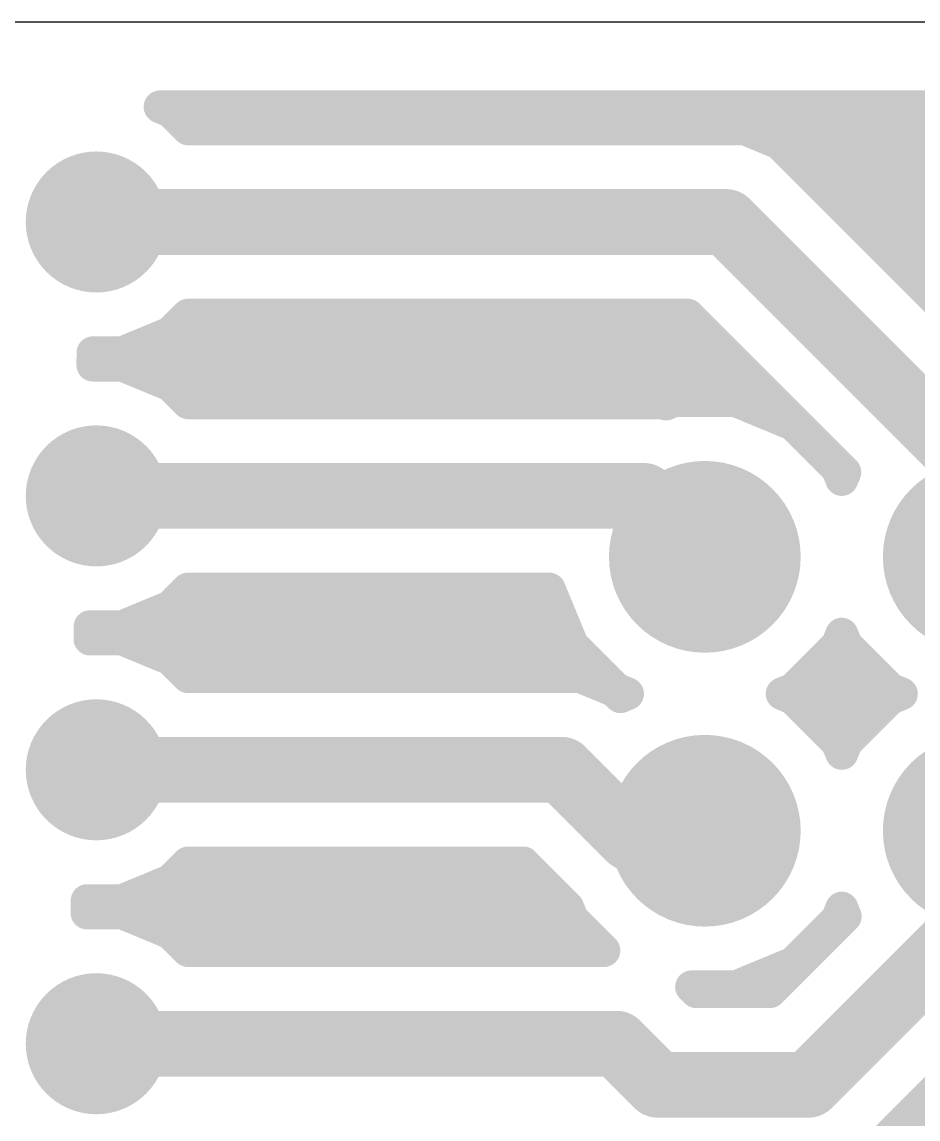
# Model space of a CAD drawing. Extents: x 0 to 68, y -7.3 to 12.7.
# Drawn here: x 51.51 to 59.82, y 2.48 to 12.65 of the extents above; entities that cross this region are included whole.
import ezdxf

# ---------------------------------------------------------------- set-up
doc = ezdxf.new("R2010")
doc.units = 0
for name, color, linetype in [('16', 175, 'CONTINUOUS'), ('17', 82, 'CONTINUOUS'), ('20', 7, 'CONTINUOUS')]:
    doc.layers.add(name, color=color, linetype=linetype)

# ---------------------------------------------------------------- blocks, each defined once
blk = doc.blocks.new('ROUNDP')
at = {"const_width": 0.5}
blk.add_lwpolyline([(0, -0.25, 1), (0, 0.25, 1), (0, -0.25)], format="xyb", dxfattribs=at)

msp = doc.modelspace()

# ---------------------------------------------------------------- linework, layer by layer
at = {"layer": '16'}
for points, const_width in [([(52.884, 11.8232), (52.7888, 11.8626)], 0.3048), ([(52.7888, 11.8626), (67.2126, 11.8626)], 0.3048), ([(53.0486, 11.6586), (52.884, 11.8232)], 0.3048), ([(58.2108, 11.6586), (53.0486, 11.6586)], 0.3048), ([(58.5282, 11.5271), (58.2108, 11.6586)], 0.3048), ([(58.3947, 11.5824), (67.2126, 11.5824)], 0.3048), ([(60.9412, 9.1141), (58.5282, 11.5271)], 0.3048), ([(58.7777, 11.2776), (67.2126, 11.2776)], 0.3048), ([(58.039, 10.795), (52.197, 10.795)], 0.6096), ([(60.452, 8.382), (58.039, 10.795)], 0.6096), ([(59.0825, 10.9728), (67.2126, 10.9728)], 0.3048), ([(59.3873, 10.668), (67.2126, 10.668)], 0.3048), ([(59.6921, 10.3632), (67.2126, 10.3632)], 0.3048), ([(52.884, 9.7668), (53.0486, 9.9314)], 0.3048), ([(53.0486, 9.9314), (57.6813, 9.9314)], 0.3048), ([(57.6813, 9.9314), (59.138, 8.4747)], 0.3048), ([(52.4382, 9.5822), (52.884, 9.7668)], 0.3048), ([(52.852, 9.7536), (57.8591, 9.7536)], 0.3048), ([(52.1653, 9.4678), (52.1665, 9.5822)], 0.3048), ([(52.1665, 9.5822), (52.4382, 9.5822)], 0.3048), ([(52.4382, 9.4678), (52.1653, 9.4678)], 0.3048), ([(52.884, 9.2832), (52.4382, 9.4678)], 0.3048), ([(52.4841, 9.4488), (58.1639, 9.4488)], 0.3048), ([(53.0486, 9.1186), (52.884, 9.2832)], 0.3048), ([(53.0232, 9.144), (58.4687, 9.144)], 0.3048), ([(57.4488, 9.1186), (53.0486, 9.1186)], 0.3048), ([(57.4772, 9.1068), (57.4488, 9.1186)], 0.3048), ([(57.552, 9.1378), (57.4772, 9.1068)], 0.3048), ([(58.128, 9.1378), (57.552, 9.1378)], 0.3048), ([(58.6601, 8.9174), (58.128, 9.1378)], 0.3048), ([(59.0674, 8.5101), (58.6601, 8.9174)], 0.3048), ([(58.7383, 8.8392), (58.7735, 8.8392)], 0.3048), ([(59.0431, 8.5344), (59.0783, 8.5344)], 0.3048), ([(59.11, 8.4072), (59.0674, 8.5101)], 0.3048), ([(57.277, 8.255), (52.197, 8.255)], 0.6096), ([(57.785, 7.747), (57.277, 8.255)], 0.6096), ([(59.138, 8.4747), (59.11, 8.4072)], 0.3048), ([(57.785, 7.747), (57.84, 7.69)], 0.6096), ([(52.884, 7.2268), (53.0486, 7.3914)], 0.3048), ([(53.0486, 7.3914), (56.3966, 7.3914)], 0.3048), ([(56.3966, 7.3914), (56.6126, 6.8699)], 0.3048), ([(52.9724, 7.3152), (56.4282, 7.3152)], 0.3048), ([(52.4382, 7.0422), (52.884, 7.2268)], 0.3048), ([(52.1383, 6.9278), (52.1395, 7.0422)], 0.3048), ([(52.1392, 7.0104), (56.5544, 7.0104)], 0.3048), ([(52.1395, 7.0422), (52.4382, 7.0422)], 0.3048), ([(59.0674, 6.8699), (59.11, 6.9728)], 0.3048), ([(59.11, 6.9728), (59.1526, 6.8699)], 0.3048), ([(52.4382, 6.9278), (52.1383, 6.9278)], 0.3048), ([(52.884, 6.7432), (52.4382, 6.9278)], 0.3048), ([(56.6126, 6.8699), (57.0199, 6.4626)], 0.3048), ([(58.6601, 6.4626), (59.0674, 6.8699)], 0.3048), ([(59.1526, 6.8699), (59.5599, 6.4626)], 0.3048), ([(53.0486, 6.5786), (52.884, 6.7432)], 0.3048), ([(52.9216, 6.7056), (56.7769, 6.7056)], 0.3048), ([(58.9031, 6.7056), (59.3169, 6.7056)], 0.3048), ([(56.6868, 6.5786), (53.0486, 6.5786)], 0.3048), ([(57.0042, 6.4471), (56.6868, 6.5786)], 0.3048), ([(57.0199, 6.4626), (57.1228, 6.42)], 0.3048), ([(58.5572, 6.42), (58.6601, 6.4626)], 0.3048), ([(59.5599, 6.4626), (59.6628, 6.42)], 0.3048), ([(57.0581, 6.3932), (57.0042, 6.4471)], 0.3048), ([(57.0505, 6.4008), (57.0764, 6.4008)], 0.3048), ([(57.1228, 6.42), (57.0581, 6.3932)], 0.3048), ([(58.6601, 6.3774), (58.5572, 6.42)], 0.3048), ([(58.6036, 6.4008), (59.6164, 6.4008)], 0.3048), ([(59.0674, 5.9701), (58.6601, 6.3774)], 0.3048), ([(59.5599, 6.3774), (59.1526, 5.9701)], 0.3048), ([(59.6628, 6.42), (59.5599, 6.3774)], 0.3048), ([(58.9415, 6.096), (59.2785, 6.096)], 0.3048), ([(59.11, 5.8672), (59.0674, 5.9701)], 0.3048), ([(59.1526, 5.9701), (59.11, 5.8672)], 0.3048), ([(56.515, 5.715), (52.197, 5.715)], 0.6096), ([(57.15, 5.08), (56.515, 5.715)], 0.6096), ([(57.785, 5.08), (57.84, 5.15)], 0.6096), ([(57.785, 5.08), (57.15, 5.08)], 0.6096), ([(52.884, 4.6868), (53.0486, 4.8514)], 0.3048), ([(53.0486, 4.8514), (56.1573, 4.8514)], 0.3048), ([(56.1573, 4.8514), (56.4179, 4.5908)], 0.3048), ([(52.4382, 4.5022), (52.884, 4.6868)], 0.3048), ([(52.6068, 4.572), (56.4367, 4.572)], 0.3048), ([(56.4179, 4.5908), (56.5658, 4.4429)], 0.3048), ([(60.452, 4.445), (58.801, 2.794)], 0.6096), ([(52.1113, 4.3878), (52.1125, 4.5022)], 0.3048), ([(52.1125, 4.5022), (52.4382, 4.5022)], 0.3048), ([(56.5658, 4.4429), (56.6126, 4.3299)], 0.3048), ([(59.0674, 4.3299), (59.11, 4.4328)], 0.3048), ([(59.11, 4.4328), (59.1418, 4.3561)], 0.3048), ([(52.4382, 4.3878), (52.1113, 4.3878)], 0.3048), ([(52.884, 4.2032), (52.4382, 4.3878)], 0.3048), ([(56.6126, 4.3299), (56.9039, 4.0386)], 0.3048), ([(59.1418, 4.3561), (58.4433, 3.6576)], 0.3048), ([(58.6601, 3.9226), (59.0674, 4.3299)], 0.3048), ([(52.7294, 4.2672), (56.6753, 4.2672)], 0.3048), ([(59.0047, 4.2672), (59.0529, 4.2672)], 0.3048), ([(53.0486, 4.0386), (52.884, 4.2032)], 0.3048), ([(56.9039, 4.0386), (53.0486, 4.0386)], 0.3048), ([(58.128, 3.7022), (58.6601, 3.9226)], 0.3048), ([(58.6999, 3.9624), (58.7481, 3.9624)], 0.3048), ([(57.7617, 3.6576), (57.7171, 3.7022)], 0.3048), ([(57.7171, 3.7022), (58.128, 3.7022)], 0.3048), ([(58.4433, 3.6576), (57.7617, 3.6576)], 0.3048), ([(57.7617, 3.6576), (58.4433, 3.6576)], 0.3048), ([(59.2902, 2.0619), (60.9412, 3.7129)], 0.3048), ([(57.023, 3.175), (52.197, 3.175)], 0.6096), ([(57.404, 2.794), (57.023, 3.175)], 0.6096), ([(58.801, 2.794), (57.404, 2.794)], 0.6096), ([(59.6667, 2.4384), (67.2126, 2.4384)], 0.3048)]:
    msp.add_lwpolyline(points, dxfattribs=dict(at, const_width=const_width))
for points, const_width in [([(52.8179, 11.933, 1), (52.7596, 11.7922)], 0.1524), ([(52.7888, 11.9388, 1), (52.7888, 11.7864)], 0.1524), ([(52.9379, 11.877, 1), (52.8301, 11.7693)], 0.1524), ([(52.8548, 11.7528, 1), (52.9132, 11.8936)], 0.1524), ([(53.0486, 11.7348, 1), (53.0486, 11.5824)], 0.1524), ([(58.2399, 11.729, 1), (58.1816, 11.5882)], 0.1524), ([(58.2108, 11.5824, 1), (58.2108, 11.7348)], 0.1524), ([(52.9947, 11.6047, 1), (53.1024, 11.7125)], 0.1524), ([(58.3947, 11.6586, 1), (58.3947, 11.5062)], 0.1524), ([(58.5821, 11.581, 1), (58.4743, 11.4732)], 0.1524), ([(58.499, 11.4567, 1), (58.5573, 11.5975)], 0.1524), ([(58.7777, 11.3538, 1), (58.7777, 11.2014)], 0.1524), ([(52.197, 10.9474, 1), (52.197, 10.6426)], 0.3048), ([(58.1468, 10.9028, 1), (57.9312, 10.6872)], 0.3048), ([(58.039, 10.6426, 1), (58.039, 10.9474)], 0.3048), ([(59.0825, 11.049, 1), (59.0825, 10.8966)], 0.1524), ([(59.3873, 10.7442, 1), (59.3873, 10.5918)], 0.1524), ([(59.6921, 10.4394, 1), (59.6921, 10.287)], 0.1524), ([(53.0486, 10.0076, 1), (53.0486, 9.8552)], 0.1524), ([(53.1024, 9.8775, 1), (52.9947, 9.9853)], 0.1524), ([(57.7352, 9.9853, 1), (57.6274, 9.8775)], 0.1524), ([(57.6813, 9.8552, 1), (57.6813, 10.0076)], 0.1524), ([(52.852, 9.8298, 1), (52.852, 9.6774)], 0.1524), ([(52.8301, 9.8207, 1), (52.9379, 9.713)], 0.1524), ([(52.9132, 9.6964, 1), (52.8548, 9.8372)], 0.1524), ([(57.8591, 9.6774, 1), (57.8591, 9.8298)], 0.1524), ([(52.2427, 9.5814, 1), (52.0903, 9.583)], 0.1524), ([(52.1665, 9.6584, 1), (52.1665, 9.506)], 0.1524), ([(52.4091, 9.6526, 1), (52.4674, 9.5118)], 0.1524), ([(52.4382, 9.506, 1), (52.4382, 9.6584)], 0.1524), ([(52.1653, 9.544, 1), (52.1653, 9.3916)], 0.1524), ([(52.4674, 9.5382, 1), (52.4091, 9.3974)], 0.1524), ([(52.4841, 9.525, 1), (52.4841, 9.3726)], 0.1524), ([(52.4382, 9.3916, 1), (52.4382, 9.544)], 0.1524), ([(58.1639, 9.3726, 1), (58.1639, 9.525)], 0.1524), ([(52.0891, 9.4686, 1), (52.2415, 9.467)], 0.1524), ([(52.9379, 9.337, 1), (52.8301, 9.2293)], 0.1524), ([(52.8548, 9.2128, 1), (52.9132, 9.3536)], 0.1524), ([(53.0232, 9.2202, 1), (53.0232, 9.0678)], 0.1524), ([(53.0486, 9.1948, 1), (53.0486, 9.0424)], 0.1524), ([(57.4779, 9.189, 1), (57.4196, 9.0482)], 0.1524), ([(57.4488, 9.0424, 1), (57.4488, 9.1948)], 0.1524), ([(57.552, 9.214, 1), (57.552, 9.0616)], 0.1524), ([(57.5812, 9.0674, 1), (57.5229, 9.2082)], 0.1524), ([(58.1571, 9.2082, 1), (58.0988, 9.0674)], 0.1524), ([(58.128, 9.0616, 1), (58.128, 9.214)], 0.1524), ([(58.4687, 9.0678, 1), (58.4687, 9.2202)], 0.1524), ([(52.9947, 9.0647, 1), (53.1024, 9.1725)], 0.1524), ([(57.4481, 9.1772, 1), (57.5064, 9.0364)], 0.1524), ([(57.4481, 9.0364, 1), (57.5064, 9.1772)], 0.1524), ([(58.714, 8.9713, 1), (58.6062, 8.8635)], 0.1524), ([(58.631, 8.847, 1), (58.6893, 8.9878)], 0.1524), ([(58.7383, 8.9154, 1), (58.7383, 8.763)], 0.1524), ([(58.7735, 8.763, 1), (58.7735, 8.9154)], 0.1524), ([(59.0431, 8.6106, 1), (59.0431, 8.4582)], 0.1524), ([(59.1378, 8.5393, 1), (58.997, 8.481)], 0.1524), ([(59.0783, 8.4582, 1), (59.0783, 8.6106)], 0.1524), ([(52.197, 8.4074, 1), (52.197, 8.1026)], 0.3048), ([(57.3848, 8.3628, 1), (57.1692, 8.1472)], 0.3048), ([(57.277, 8.1026, 1), (57.277, 8.4074)], 0.3048), ([(59.0135, 8.4562, 1), (59.1213, 8.564)], 0.1524), ([(59.2084, 8.4456, 1), (59.0676, 8.5039)], 0.1524), ([(59.0841, 8.4208, 1), (59.1918, 8.5286)], 0.1524), ([(59.0396, 8.4364, 1), (59.1804, 8.3781)], 0.1524), ([(59.0396, 8.3781, 1), (59.1804, 8.4364)], 0.1524), ([(57.8947, 7.8528, 1), (57.6753, 7.6412)], 0.3048), ([(57.6772, 7.6392, 1), (57.8928, 7.8548)], 0.3048), ([(57.7303, 7.5842, 1), (57.9497, 7.7958)], 0.3048), ([(53.0486, 7.4676, 1), (53.0486, 7.3152)], 0.1524), ([(53.1024, 7.3375, 1), (52.9947, 7.4453)], 0.1524), ([(56.467, 7.4206, 1), (56.3262, 7.3622)], 0.1524), ([(56.3966, 7.3152, 1), (56.3966, 7.4676)], 0.1524), ([(52.9724, 7.3914, 1), (52.9724, 7.239)], 0.1524), ([(56.4282, 7.239, 1), (56.4282, 7.3914)], 0.1524), ([(52.8301, 7.2807, 1), (52.9379, 7.173)], 0.1524), ([(52.9132, 7.1564, 1), (52.8548, 7.2972)], 0.1524), ([(52.1392, 7.0866, 1), (52.1392, 6.9342)], 0.1524), ([(52.2157, 7.0414, 1), (52.0633, 7.043)], 0.1524), ([(52.1395, 7.1184, 1), (52.1395, 6.966)], 0.1524), ([(52.4091, 7.1126, 1), (52.4674, 6.9718)], 0.1524), ([(52.4382, 6.966, 1), (52.4382, 7.1184)], 0.1524), ([(56.5544, 6.9342, 1), (56.5544, 7.0866)], 0.1524), ([(59.1804, 7.0019, 1), (59.0396, 6.9436)], 0.1524), ([(59.1804, 6.9436, 1), (59.0396, 7.0019)], 0.1524), ([(52.1383, 7.004, 1), (52.1383, 6.8516)], 0.1524), ([(52.4674, 6.9982, 1), (52.4091, 6.8574)], 0.1524), ([(52.4382, 6.8516, 1), (52.4382, 7.004)], 0.1524), ([(56.6665, 6.9238, 1), (56.5587, 6.816)], 0.1524), ([(59.1213, 6.816, 1), (59.0135, 6.9238)], 0.1524), ([(59.2065, 6.9238, 1), (59.0987, 6.816)], 0.1524), ([(52.0621, 6.9286, 1), (52.2145, 6.927)], 0.1524), ([(56.5422, 6.8407, 1), (56.683, 6.899)], 0.1524), ([(58.997, 6.899, 1), (59.1378, 6.8407)], 0.1524), ([(59.0822, 6.8407, 1), (59.223, 6.899)], 0.1524), ([(52.9379, 6.797, 1), (52.8301, 6.6893)], 0.1524), ([(52.9216, 6.7818, 1), (52.9216, 6.6294)], 0.1524), ([(52.8548, 6.6728, 1), (52.9132, 6.8136)], 0.1524), ([(56.7769, 6.6294, 1), (56.7769, 6.7818)], 0.1524), ([(58.9031, 6.7818, 1), (58.9031, 6.6294)], 0.1524), ([(59.3169, 6.6294, 1), (59.3169, 6.7818)], 0.1524), ([(53.0486, 6.6548, 1), (53.0486, 6.5024)], 0.1524), ([(56.7159, 6.649, 1), (56.6576, 6.5082)], 0.1524), ([(56.6868, 6.5024, 1), (56.6868, 6.6548)], 0.1524), ([(52.9947, 6.5247, 1), (53.1024, 6.6325)], 0.1524), ([(57.049, 6.533, 1), (56.9907, 6.3922)], 0.1524), ([(58.6893, 6.3922, 1), (58.631, 6.533)], 0.1524), ([(59.589, 6.533, 1), (59.5307, 6.3922)], 0.1524), ([(57.0581, 6.501, 1), (56.9503, 6.3932)], 0.1524), ([(56.966, 6.4087, 1), (57.0738, 6.5165)], 0.1524), ([(57.0505, 6.477, 1), (57.0505, 6.3246)], 0.1524), ([(56.975, 6.3767, 1), (57.0333, 6.5175)], 0.1524), ([(57.0289, 6.4636, 1), (57.0873, 6.3228)], 0.1524), ([(57.0042, 6.3393, 1), (57.112, 6.4471)], 0.1524), ([(57.0764, 6.3246, 1), (57.0764, 6.477)], 0.1524), ([(57.1519, 6.3496, 1), (57.0936, 6.4904)], 0.1524), ([(57.0936, 6.3496, 1), (57.1519, 6.4904)], 0.1524), ([(58.5864, 6.4904, 1), (58.5281, 6.3496)], 0.1524), ([(58.5281, 6.4904, 1), (58.5864, 6.3496)], 0.1524), ([(58.6036, 6.477, 1), (58.6036, 6.3246)], 0.1524), ([(58.6062, 6.5165, 1), (58.714, 6.4087)], 0.1524), ([(58.714, 6.4313, 1), (58.6062, 6.3235)], 0.1524), ([(58.631, 6.307, 1), (58.6893, 6.4478)], 0.1524), ([(59.5307, 6.4478, 1), (59.589, 6.307)], 0.1524), ([(59.506, 6.4087, 1), (59.6138, 6.5165)], 0.1524), ([(59.6138, 6.3235, 1), (59.506, 6.4313)], 0.1524), ([(59.6164, 6.3246, 1), (59.6164, 6.477)], 0.1524), ([(59.6919, 6.3496, 1), (59.6336, 6.4904)], 0.1524), ([(59.6336, 6.3496, 1), (59.6919, 6.4904)], 0.1524), ([(58.9415, 6.1722, 1), (58.9415, 6.0198)], 0.1524), ([(59.2785, 6.0198, 1), (59.2785, 6.1722)], 0.1524), ([(59.1378, 5.9993, 1), (58.997, 5.941)], 0.1524), ([(59.223, 5.941, 1), (59.0822, 5.9993)], 0.1524), ([(52.197, 5.8674, 1), (52.197, 5.5626)], 0.3048), ([(56.6228, 5.8228, 1), (56.4072, 5.6072)], 0.3048), ([(56.515, 5.5626, 1), (56.515, 5.8674)], 0.3048), ([(59.0135, 5.9162, 1), (59.1213, 6.024)], 0.1524), ([(59.0987, 6.024, 1), (59.2065, 5.9162)], 0.1524), ([(59.0396, 5.8964, 1), (59.1804, 5.8381)], 0.1524), ([(59.0396, 5.8381, 1), (59.1804, 5.8964)], 0.1524), ([(57.9598, 5.0558, 1), (57.7202, 5.2442)], 0.3048), ([(57.15, 5.2324, 1), (57.15, 4.9276)], 0.3048), ([(57.0422, 4.9722, 1), (57.2578, 5.1878)], 0.3048), ([(57.6652, 5.1742, 1), (57.9048, 4.9858)], 0.3048), ([(57.785, 4.9276, 1), (57.785, 5.2324)], 0.3048), ([(53.0486, 4.9276, 1), (53.0486, 4.7752)], 0.1524), ([(53.1024, 4.7975, 1), (52.9947, 4.9053)], 0.1524), ([(56.2112, 4.9053, 1), (56.1034, 4.7975)], 0.1524), ([(56.1573, 4.7752, 1), (56.1573, 4.9276)], 0.1524), ([(52.8301, 4.7407, 1), (52.9379, 4.633)], 0.1524), ([(52.9132, 4.6164, 1), (52.8548, 4.7572)], 0.1524), ([(52.6068, 4.6482, 1), (52.6068, 4.4958)], 0.1524), ([(56.4718, 4.6447, 1), (56.364, 4.5369)], 0.1524), ([(56.364, 4.5369, 1), (56.4718, 4.6447)], 0.1524), ([(56.4367, 4.4958, 1), (56.4367, 4.6482)], 0.1524), ([(52.1887, 4.5014, 1), (52.0363, 4.503)], 0.1524), ([(52.1125, 4.5784, 1), (52.1125, 4.426)], 0.1524), ([(52.4091, 4.5726, 1), (52.4674, 4.4318)], 0.1524), ([(52.4382, 4.426, 1), (52.4382, 4.5784)], 0.1524), ([(56.6362, 4.472, 1), (56.4954, 4.4137)], 0.1524), ([(59.1804, 4.4619, 1), (59.0396, 4.4036)], 0.1524), ([(59.1804, 4.4036, 1), (59.0396, 4.4619)], 0.1524), ([(52.1113, 4.464, 1), (52.1113, 4.3116)], 0.1524), ([(52.4674, 4.4582, 1), (52.4091, 4.3174)], 0.1524), ([(52.4382, 4.3116, 1), (52.4382, 4.464)], 0.1524), ([(56.5119, 4.389, 1), (56.6197, 4.4968)], 0.1524), ([(56.6665, 4.3838, 1), (56.5587, 4.276)], 0.1524), ([(59.1213, 4.276, 1), (59.0135, 4.3838)], 0.1524), ([(59.1956, 4.3022, 1), (59.0879, 4.41)], 0.1524), ([(52.0351, 4.3886, 1), (52.1875, 4.387)], 0.1524), ([(52.7294, 4.3434, 1), (52.7294, 4.191)], 0.1524), ([(56.5422, 4.3007, 1), (56.683, 4.359)], 0.1524), ([(56.6753, 4.191, 1), (56.6753, 4.3434)], 0.1524), ([(59.0047, 4.3434, 1), (59.0047, 4.191)], 0.1524), ([(58.997, 4.359, 1), (59.1378, 4.3007)], 0.1524), ([(59.0529, 4.191, 1), (59.0529, 4.3434)], 0.1524), ([(59.0714, 4.3269, 1), (59.2122, 4.3852)], 0.1524), ([(52.9379, 4.257, 1), (52.8301, 4.1493)], 0.1524), ([(52.8548, 4.1328, 1), (52.9132, 4.2736)], 0.1524), ([(53.0486, 4.1148, 1), (53.0486, 3.9624)], 0.1524), ([(56.9039, 3.9624, 1), (56.9039, 4.1148)], 0.1524), ([(52.9947, 3.9847, 1), (53.1024, 4.0925)], 0.1524), ([(56.85, 3.9847, 1), (56.9578, 4.0925)], 0.1524), ([(58.6999, 4.0386, 1), (58.6999, 3.8862)], 0.1524), ([(58.6893, 3.8522, 1), (58.631, 3.993)], 0.1524), ([(58.7481, 3.8862, 1), (58.7481, 4.0386)], 0.1524), ([(58.6062, 3.9765, 1), (58.714, 3.8687)], 0.1524), ([(57.771, 3.7561, 1), (57.6632, 3.6483)], 0.1524), ([(57.7171, 3.7784, 1), (57.7171, 3.626)], 0.1524), ([(57.7617, 3.7338, 1), (57.7617, 3.5814)], 0.1524), ([(57.7617, 3.7338, 1), (57.7617, 3.5814)], 0.1524), ([(57.7078, 3.6037, 1), (57.8156, 3.7115)], 0.1524), ([(58.0988, 3.7726, 1), (58.1571, 3.6318)], 0.1524), ([(58.128, 3.626, 1), (58.128, 3.7784)], 0.1524), ([(58.3894, 3.7115, 1), (58.4972, 3.6037)], 0.1524), ([(58.4433, 3.5814, 1), (58.4433, 3.7338)], 0.1524), ([(58.4433, 3.5814, 1), (58.4433, 3.7338)], 0.1524), ([(52.197, 3.3274, 1), (52.197, 3.0226)], 0.3048), ([(57.1308, 3.2828, 1), (56.9152, 3.0672)], 0.3048), ([(57.023, 3.0226, 1), (57.023, 3.3274)], 0.3048), ([(57.404, 2.9464, 1), (57.404, 2.6416)], 0.3048), ([(57.2962, 2.6862, 1), (57.5118, 2.9018)], 0.3048), ([(58.6932, 2.9018, 1), (58.9088, 2.6862)], 0.3048), ([(58.801, 2.6416, 1), (58.801, 2.9464)], 0.3048), ([(59.6667, 2.5146, 1), (59.6667, 2.3622)], 0.1524)]:
    msp.add_lwpolyline(points, format="xyb", dxfattribs=dict(at, const_width=const_width))
at = {"layer": '20'}
msp.add_line((0, 12.65), (68, 12.65), dxfattribs=at)

# ---------------------------------------------------------------- block references
at = {"layer": '17', "rotation": 90}
for p, xscale, yscale in [((52.197, 10.795), 1.308, 1.308), ((52.197, 10.795), 1.308, 1.308), ((52.197, 8.255), 1.308, 1.308), ((52.197, 8.255), 1.308, 1.308), ((57.84, 7.69), 1.778, 1.778), ((57.84, 7.69), 1.778, 1.778), ((60.38, 7.69), 1.778, 1.778), ((60.38, 7.69), 1.778, 1.778), ((52.197, 5.715), 1.308, 1.308), ((52.197, 5.715), 1.308, 1.308), ((57.84, 5.15), 1.778, 1.778), ((57.84, 5.15), 1.778, 1.778), ((60.38, 5.15), 1.778, 1.778), ((60.38, 5.15), 1.778, 1.778), ((52.197, 3.175), 1.308, 1.308), ((52.197, 3.175), 1.308, 1.308)]:
    msp.add_blockref('ROUNDP', p, dxfattribs=dict(at, xscale=xscale, yscale=yscale))

doc.saveas('drawing.dxf')
